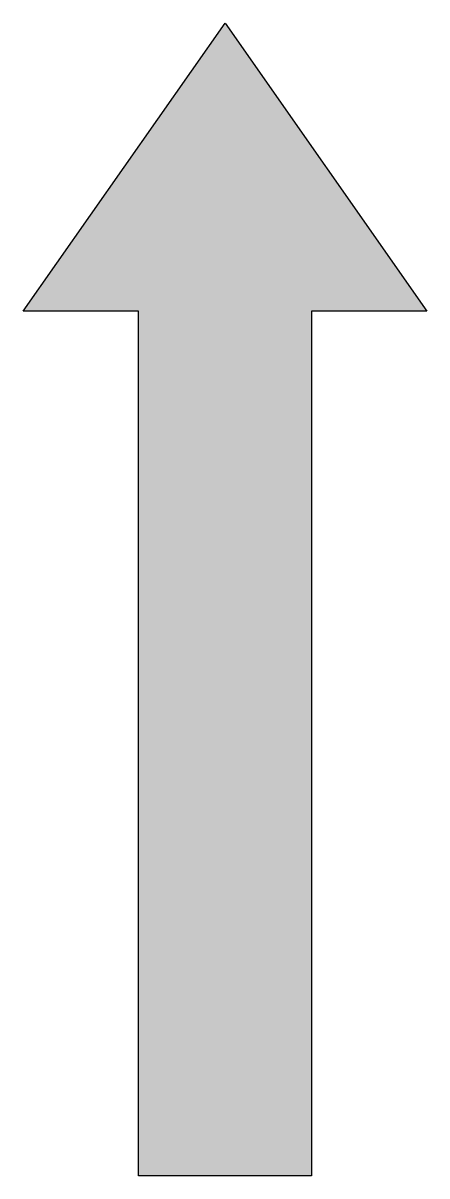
# Model space of a CAD drawing. Header units: millimetres. Extents: x -18 to 18, y 0 to 100.
import ezdxf

# ---------------------------------------------------------------- set-up
doc = ezdxf.new("R2010")
doc.units = ezdxf.units.MM
doc.layers.get('0').update_dxf_attribs({"true_color": 0xdfdfdf})

msp = doc.modelspace()

# ---------------------------------------------------------------- hatches: boundary and pattern name
at = {"lineweight": -3, "transparency": 16777216}
msp.add_hatch(color=0, dxfattribs=at).paths.add_polyline_path([(-17.5, 75), (-7.5, 75), (-7.5, 0), (7.5, 0), (7.5, 75), (17.5, 75), (0, 100)])

# ---------------------------------------------------------------- linework, layer by layer
at = {"color": 0, "transparency": 16777216}
msp.add_lwpolyline([(-7.5, 75), (-17.5, 75), (0, 100), (17.5, 75), (7.5, 75), (7.5, 0), (-7.5, 0)], close=True, dxfattribs=at)

doc.saveas('drawing.dxf')
